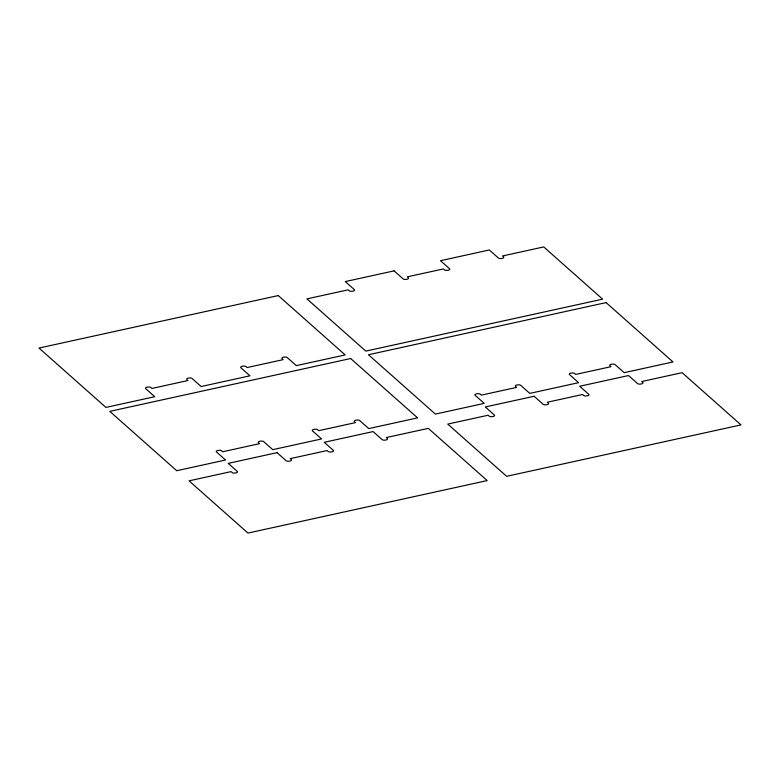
<?xml version="1.0" encoding="UTF-8"?>
<svg xmlns="http://www.w3.org/2000/svg" width="780" height="780" viewBox="0 0 780 780"><rect width="100%" height="100%" fill="white"/><g stroke="black" fill="none" stroke-linecap="round" stroke-linejoin="round"><path stroke-width="1.17" d="M278.245 295.571L39 348.055L105.924 407.413L154.752 396.708L145.655 388.635A2.798 1.082 -4 0 1 147.176 387.124A2.798 1.082 -4 0 1 150.823 387.504L151.886 388.45L187.931 380.543L186.868 379.597A2.798 1.082 -4 0 1 188.389 378.085A2.798 1.082 -4 0 1 192.036 378.456L201.133 386.529L249.961 375.814L240.864 367.75A2.798 1.082 -4 0 1 242.385 366.239A2.798 1.082 -4 0 1 246.031 366.619L247.094 367.555L283.14 359.648L282.077 358.702A2.798 1.082 -4 0 1 283.598 357.201A2.798 1.082 -4 0 1 287.245 357.572L296.341 365.635L345.169 354.929L278.245 295.571M394.095 270.865L345.277 281.58L354.373 289.643A2.798 1.082 -4 0 1 352.852 291.154A2.798 1.082 -4 0 1 349.206 290.784L348.133 289.838L306.92 298.877L365.81 351.107L602.618 299.159L543.728 246.928L502.505 255.967L503.568 256.912A2.798 1.082 -4 0 1 502.047 258.424A2.798 1.082 -4 0 1 498.401 258.043L489.313 249.98L440.485 260.695L449.582 268.759A2.798 1.082 -4 0 1 448.061 270.27A2.798 1.082 -4 0 1 444.415 269.89L443.352 268.944L407.296 276.851L408.359 277.797A2.798 1.082 -4 0 1 406.838 279.308A2.798 1.082 -4 0 1 403.192 278.938L394.095 270.865M350.668 358.527L109.795 411.362L176.719 470.72L225.547 460.015L216.45 451.942A2.798 1.082 -4 0 1 217.971 450.44A2.798 1.082 -4 0 1 221.618 450.811L222.68 451.756L259.545 443.664L258.482 442.728A2.798 1.082 -4 0 1 260.003 441.217A2.798 1.082 -4 0 1 263.65 441.587L272.747 449.66L321.565 438.945L312.468 430.882A2.798 1.082 -4 0 1 313.989 429.37A2.798 1.082 -4 0 1 317.635 429.741L318.708 430.687L355.563 422.604L354.5 421.658A2.798 1.082 -4 0 1 356.021 420.147A2.798 1.082 -4 0 1 359.668 420.527L368.764 428.59L417.593 417.875L350.668 358.527M606.089 302.601L368.472 354.734L435.396 414.092L484.224 403.377L475.127 395.314A2.798 1.082 -4 0 1 476.648 393.802A2.798 1.082 -4 0 1 480.295 394.183L481.357 395.119L516.594 387.397L515.531 386.451A2.798 1.082 -4 0 1 517.052 384.94A2.798 1.082 -4 0 1 520.699 385.32L529.795 393.383L578.614 382.668L569.527 374.605A2.798 1.082 -4 0 1 571.048 373.094A2.798 1.082 -4 0 1 574.694 373.474L575.757 374.41L610.993 366.688L609.921 365.742A2.798 1.082 -4 0 1 611.442 364.231A2.798 1.082 -4 0 1 615.088 364.601L624.185 372.674L673.013 361.959L606.089 302.601M277.046 452.654L228.218 463.359L237.315 471.432A2.798 1.082 -4 0 1 235.794 472.943A2.798 1.082 -4 0 1 232.147 472.563L231.085 471.617L189.053 480.841L247.942 533.072L487.188 480.587L428.298 428.356L386.266 437.57L387.338 438.516A2.798 1.082 -4 0 1 385.817 440.027A2.798 1.082 -4 0 1 382.171 439.647L373.074 431.584L324.246 442.299L333.343 450.362A2.798 1.082 -4 0 1 331.822 451.873A2.798 1.082 -4 0 1 328.175 451.493L327.113 450.557L290.248 458.64L291.31 459.586A2.798 1.082 -4 0 1 289.79 461.097A2.798 1.082 -4 0 1 286.143 460.717L277.046 452.654M534.115 396.26L485.287 406.965L494.383 415.038A2.798 1.082 -4 0 1 492.863 416.54A2.798 1.082 -4 0 1 489.216 416.169L488.153 415.223L447.749 424.086L506.639 476.317L741 424.905L682.11 372.674L641.706 381.537L642.769 382.483A2.798 1.082 -4 0 1 641.248 383.984A2.798 1.082 -4 0 1 637.601 383.614L628.505 375.541L579.686 386.256L588.773 394.319A2.798 1.082 -4 0 1 587.252 395.831A2.798 1.082 -4 0 1 583.606 395.46L582.543 394.514L547.307 402.246L548.369 403.192A2.798 1.082 -4 0 1 546.848 404.693A2.798 1.082 -4 0 1 543.202 404.323L534.115 396.26"/></g></svg>
